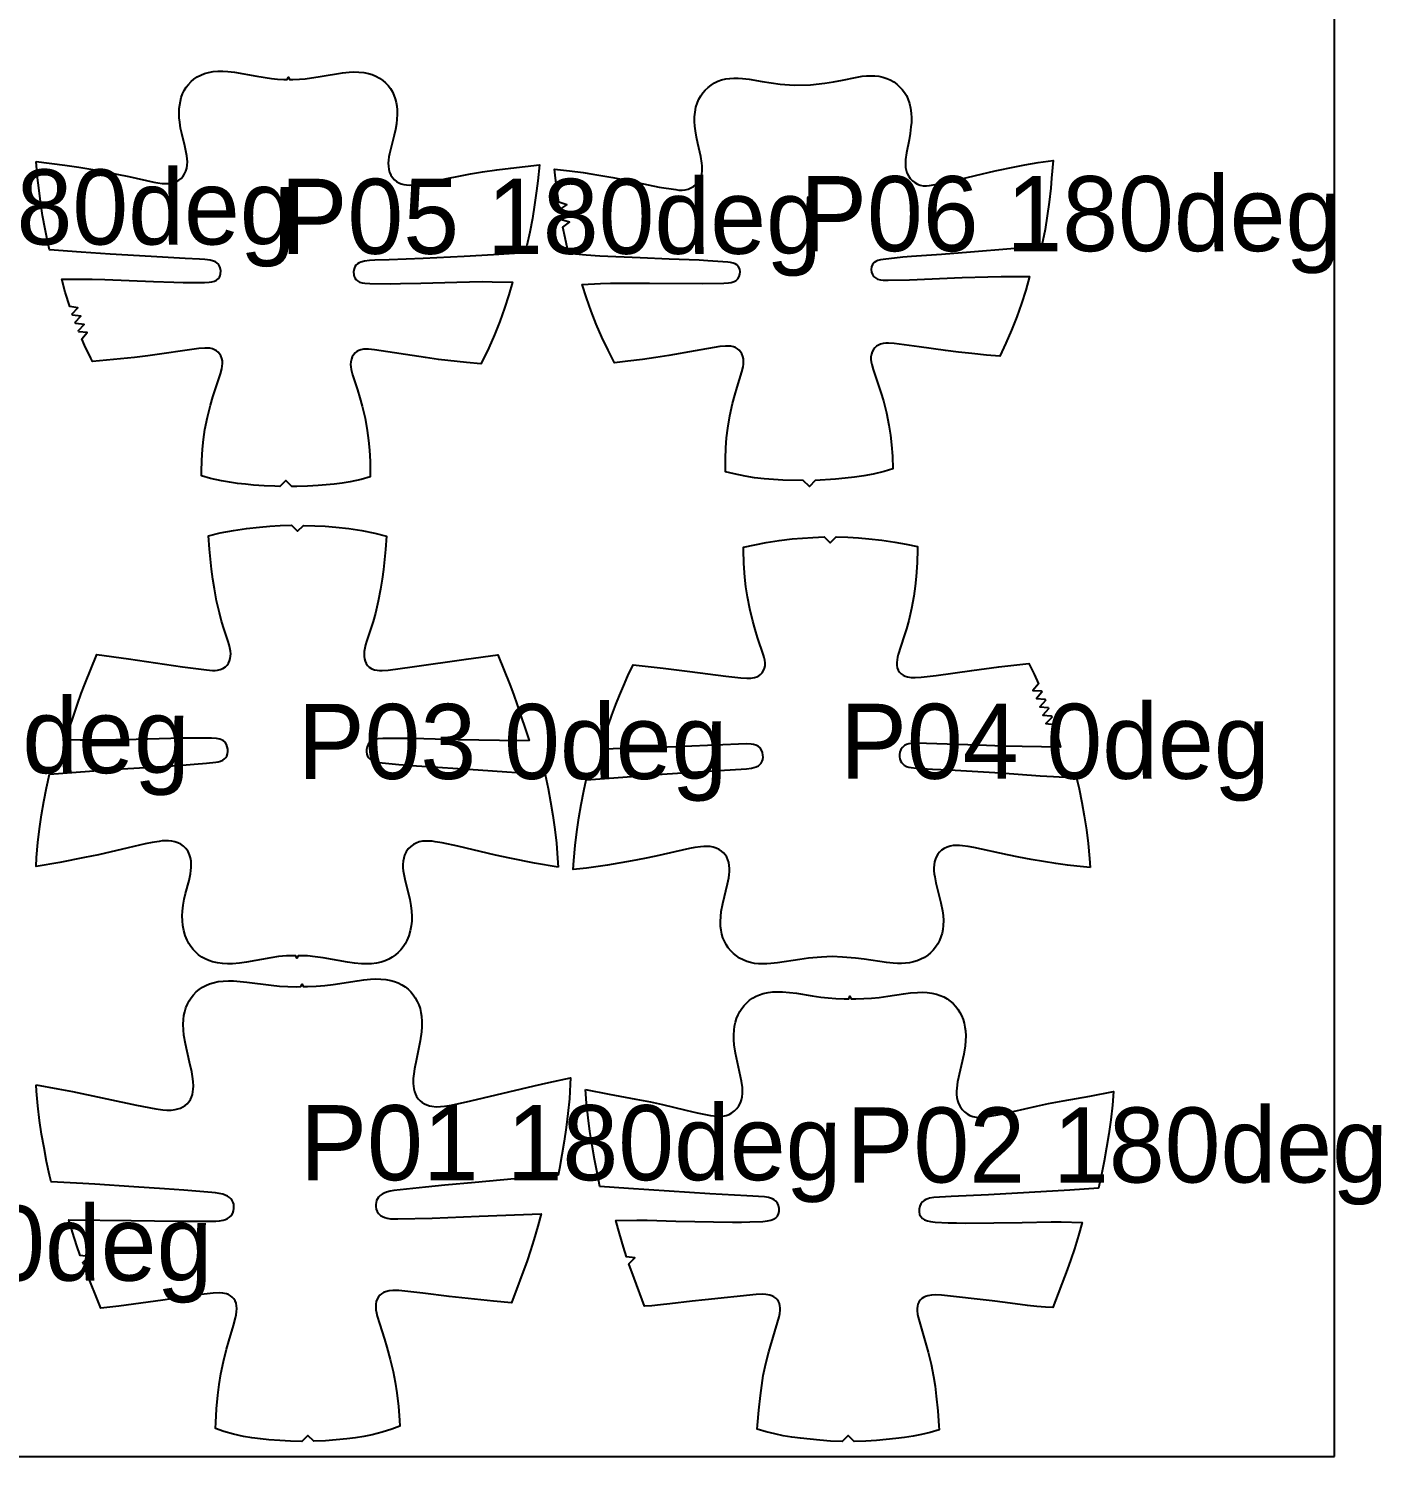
# Model space of a CAD drawing. Header units: millimetres. Extents: x 0 to 2016, y 0 to 4064.
# Drawn here: x 1565 to 2015.6, y 0 to 475.6 of the extents above; entities that cross this region are included whole.
import ezdxf

# ---------------------------------------------------------------- set-up
doc = ezdxf.new("R2010")
doc.units = ezdxf.units.MM
for name, color, linetype in [('ANNOTATION', 3, 'Continuous'), ('LEATHER', 1, 'Continuous'), ('PIECES', 5, 'Continuous')]:
    doc.layers.add(name, color=color, linetype=linetype)

msp = doc.modelspace()

# ---------------------------------------------------------------- linework, layer by layer
at = {"layer": 'LEATHER'}
msp.add_lwpolyline([(0, 0), (2000, 0), (2000, 4000), (0, 4000)], close=True, dxfattribs=at)
at = {"layer": 'PIECES'}
for points in [[(1567.5, 431.34), (1577.04, 430.12), (1581.75, 429.44), (1586.45, 428.68), (1590.43, 427.96), (1594.4, 427.17), (1598.37, 426.34), (1606.69, 424.49), (1608.08, 424.23), (1609.47, 424.05), (1610.87, 423.98), (1611.75, 424.03), (1612.63, 424.15), (1613.47, 424.36), (1614.28, 424.68), (1615.05, 425.11), (1615.81, 425.72), (1616.46, 426.45), (1617, 427.26), (1617.41, 428.16), (1617.7, 429.15), (1617.86, 430.16), (1617.91, 431.19), (1617.86, 432.23), (1617.73, 433.27), (1617.55, 434.3), (1617.05, 436.53), (1616.03, 440.61), (1615.65, 442.49), (1615.37, 444.39), (1615.22, 445.93), (1615.16, 447.48), (1615.21, 449.02), (1615.34, 450.26), (1615.56, 451.49), (1615.87, 452.69), (1616.29, 453.85), (1616.84, 454.99), (1617.5, 456.05), (1618.26, 457.04), (1619.12, 457.95), (1620.08, 458.77), (1621.19, 459.51), (1622.37, 460.14), (1623.6, 460.64), (1624.89, 461.01), (1626.48, 461.31), (1628.1, 461.45), (1629.72, 461.45), (1631.34, 461.35), (1633.59, 461.06), (1641, 459.75), (1645.91, 458.99), (1647.88, 458.75), (1650.08, 458.64), (1651.14, 458.65), (1651.54, 459.44), (1651.94, 458.64), (1653, 458.62), (1655.2, 458.71), (1657.17, 458.92), (1662.1, 459.61), (1669.52, 460.83), (1671.77, 461.09), (1673.39, 461.17), (1675.02, 461.15), (1676.63, 460.99), (1678.22, 460.67), (1679.5, 460.28), (1680.73, 459.77), (1681.9, 459.13), (1683, 458.37), (1683.95, 457.54), (1684.8, 456.62), (1685.55, 455.62), (1686.19, 454.55), (1686.72, 453.41), (1687.13, 452.23), (1687.43, 451.03), (1687.63, 449.8), (1687.74, 448.56), (1687.77, 447.02), (1687.69, 445.47), (1687.53, 443.93), (1687.22, 442.03), (1686.81, 440.16), (1685.75, 436.09), (1685.21, 433.87), (1685.02, 432.84), (1684.88, 431.8), (1684.82, 430.76), (1684.85, 429.73), (1685, 428.72), (1685.28, 427.73), (1685.68, 426.83), (1686.21, 426), (1686.85, 425.27), (1687.6, 424.65), (1688.36, 424.21), (1689.17, 423.88), (1690.01, 423.66), (1690.88, 423.53), (1691.77, 423.47), (1693.17, 423.52), (1694.56, 423.68), (1695.95, 423.92), (1704.29, 425.67), (1708.28, 426.45), (1712.26, 427.19), (1716.25, 427.86), (1720.95, 428.56), (1725.67, 429.17), (1735.22, 430.27), (1734.63, 424.85), (1734.21, 421.52), (1733.56, 416.92), (1732.81, 412.34), (1731.95, 407.82), (1730.96, 403.33), (1730.36, 400.91), (1719.85, 400.24), (1710.14, 399.72), (1696.49, 399.07), (1685.1, 398.61), (1680.33, 398.46), (1678.59, 398.35), (1676.87, 398.14), (1675.65, 397.85), (1675.08, 397.61), (1674.55, 397.28), (1674.07, 396.8), (1673.7, 396.23), (1673.44, 395.6), (1673.27, 394.62), (1673.34, 393.63), (1673.47, 393.07), (1673.68, 392.54), (1673.99, 392.07), (1674.57, 391.56), (1675.26, 391.2), (1676.14, 390.95), (1677.04, 390.81), (1678.64, 390.72), (1685.7, 390.64), (1688.85, 390.66), (1695.64, 390.8), (1707.66, 391.18), (1711.87, 391.28), (1716.07, 391.32), (1719.43, 391.31), (1726.16, 391.15), (1724.97, 386.92), (1723.54, 382.45), (1721.96, 378.04), (1720.19, 373.61), (1718.27, 369.26), (1716.19, 364.97), (1715.63, 363.93), (1710.88, 364.39), (1701.58, 365.43), (1697.19, 366.01), (1680.21, 368.63), (1678.23, 368.82), (1677.38, 368.84), (1676.53, 368.78), (1675.7, 368.61), (1675.01, 368.36), (1674.37, 368.01), (1673.8, 367.56), (1673.31, 367.02), (1672.84, 366.29), (1672.52, 365.49), (1672.34, 364.64), (1672.29, 363.76), (1672.35, 362.89), (1672.49, 362.03), (1672.94, 360.31), (1674.55, 355.32), (1675.38, 352.6), (1676.12, 349.86), (1677.08, 345.8), (1677.83, 341.69), (1678.28, 338.43), (1678.59, 335.15), (1678.79, 331.41), (1678.83, 327.67), (1678.78, 326.25), (1675.77, 325.45), (1672.16, 324.67), (1669.5, 324.24), (1666.82, 323.91), (1664.13, 323.65), (1661.43, 323.44), (1657.87, 323.23), (1654.31, 323.1), (1652.68, 323.08), (1650.7, 325.09), (1648.68, 323.1), (1647.05, 323.14), (1643.49, 323.32), (1639.93, 323.58), (1637.24, 323.82), (1634.56, 324.11), (1631.88, 324.48), (1629.22, 324.95), (1625.62, 325.76), (1622.63, 326.61), (1622.59, 328.03), (1622.68, 331.77), (1622.92, 335.5), (1623.28, 338.78), (1623.76, 342.04), (1624.58, 346.13), (1625.58, 350.18), (1626.36, 352.91), (1627.22, 355.62), (1628.89, 360.59), (1629.36, 362.3), (1629.52, 363.16), (1629.59, 364.03), (1629.55, 364.91), (1629.37, 365.76), (1629.07, 366.57), (1628.61, 367.31), (1628.13, 367.85), (1627.56, 368.3), (1626.93, 368.66), (1626.24, 368.93), (1625.41, 369.11), (1624.57, 369.18), (1623.71, 369.17), (1621.73, 369), (1604.72, 366.59), (1600.32, 366.07), (1591.01, 365.15), (1586.25, 364.75), (1585.71, 365.8), (1583.69, 370.11), (1582.77, 372.26), (1584.58, 374.39), (1581.79, 374.56), (1581.61, 375.02), (1583.49, 377.09), (1580.71, 377.36), (1580.53, 377.82), (1582.45, 379.85), (1579.68, 380.17), (1579.51, 380.65), (1581.47, 382.64), (1578.7, 383.01), (1577.21, 387.86), (1576.07, 392.11), (1582.8, 392.18), (1586.16, 392.15), (1590.36, 392.05), (1606.59, 391.37), (1613.37, 391.14), (1616.51, 391.08), (1623.58, 391.06), (1625.18, 391.14), (1626.08, 391.26), (1626.96, 391.51), (1627.66, 391.85), (1628.25, 392.36), (1628.57, 392.83), (1628.78, 393.35), (1628.92, 393.91), (1629, 394.9), (1628.84, 395.88), (1628.59, 396.52), (1628.23, 397.09), (1627.75, 397.58), (1627.23, 397.91), (1626.66, 398.16), (1625.44, 398.46), (1623.72, 398.7), (1621.99, 398.83), (1617.22, 399.04), (1605.84, 399.64), (1592.2, 400.47), (1582.49, 401.11), (1571.99, 401.91), (1571.42, 404.34), (1570.49, 408.84), (1569.68, 413.37), (1568.99, 417.96), (1568.4, 422.57), (1568.02, 425.9), (1567.5, 431.34)], [(1827.07, 325.11), (1825.11, 323.08), (1823.07, 325.04), (1816.3, 325.24), (1813.14, 325.41), (1809.98, 325.66), (1806.83, 326.01), (1803.7, 326.5), (1800.09, 327.25), (1797.16, 328.01), (1797.11, 332.25), (1797.26, 335.99), (1797.52, 339.28), (1797.92, 342.55), (1798.62, 346.66), (1799.51, 350.74), (1800.21, 353.49), (1801, 356.22), (1802.55, 361.24), (1802.98, 362.95), (1803.11, 363.82), (1803.17, 364.69), (1803.12, 365.56), (1802.95, 366.42), (1802.64, 367.23), (1802.19, 367.98), (1801.69, 368.53), (1801.11, 368.99), (1800.46, 369.35), (1799.76, 369.61), (1798.91, 369.79), (1798.05, 369.86), (1797.17, 369.85), (1795.23, 369.67), (1787, 368.32), (1778.27, 366.74), (1773.89, 366.05), (1769.5, 365.42), (1764.6, 364.78), (1760.23, 364.27), (1758.03, 368.47), (1755.98, 372.77), (1754.08, 377.14), (1752.37, 381.51), (1750.81, 385.93), (1749.42, 390.4), (1755.49, 390.68), (1758.83, 390.78), (1763.31, 390.85), (1771.84, 390.85), (1789.4, 390.75), (1796.55, 390.83), (1798.12, 390.91), (1799.09, 391.04), (1800.02, 391.33), (1800.72, 391.73), (1801.29, 392.28), (1801.71, 392.98), (1801.95, 393.76), (1802.02, 394.6), (1801.89, 395.43), (1801.52, 396.23), (1800.94, 396.88), (1800.37, 397.26), (1799.74, 397.52), (1798.85, 397.73), (1797.94, 397.84), (1791.31, 398.29), (1788.41, 398.42), (1778.42, 398.76), (1768.74, 399.27), (1755.32, 399.84), (1750.73, 400.15), (1744.9, 400.68), (1743.7, 405.88), (1743, 409.41), (1745.23, 411.09), (1742.55, 411.87), (1742.47, 412.36), (1744.72, 414.01), (1742.05, 414.83), (1741.97, 415.32), (1744.26, 416.92), (1741.6, 417.79), (1740.9, 422.89), (1740.22, 428.79), (1745.15, 428.28), (1749.71, 427.67), (1753.01, 427.14), (1759.59, 425.96), (1766.21, 424.7), (1775.06, 422.82), (1780.59, 421.97), (1781.65, 421.84), (1782.7, 421.8), (1783.75, 421.89), (1784.71, 422.14), (1785.61, 422.53), (1786.46, 423.05), (1787.22, 423.68), (1787.96, 424.49), (1788.57, 425.39), (1789.02, 426.39), (1789.25, 427.25), (1789.37, 428.13), (1789.4, 429.02), (1789.36, 429.92), (1789.27, 430.82), (1788.89, 433.01), (1787.92, 437.31), (1787.48, 439.45), (1787.13, 441.6), (1786.95, 443.12), (1786.86, 444.65), (1786.87, 446.17), (1787.02, 447.8), (1787.32, 449.39), (1787.81, 450.94), (1788.31, 452.09), (1788.91, 453.17), (1789.62, 454.19), (1790.42, 455.13), (1791.32, 456), (1792.36, 456.8), (1793.46, 457.49), (1794.64, 458.06), (1795.87, 458.51), (1797.22, 458.84), (1798.59, 459.04), (1799.98, 459.13), (1801.38, 459.11), (1802.78, 459.01), (1804.99, 458.74), (1809.4, 457.96), (1812.36, 457.49), (1815.33, 457.12), (1820.07, 456.81), (1825.47, 456.9), (1830.2, 457.38), (1833.16, 457.85), (1836.1, 458.43), (1840.48, 459.36), (1842.68, 459.71), (1844.07, 459.86), (1845.47, 459.92), (1846.86, 459.88), (1848.24, 459.73), (1849.6, 459.45), (1850.85, 459.04), (1852.04, 458.51), (1853.17, 457.86), (1854.23, 457.1), (1855.16, 456.26), (1856, 455.35), (1856.74, 454.36), (1857.39, 453.29), (1857.93, 452.17), (1858.46, 450.63), (1858.82, 449.05), (1859.03, 447.43), (1859.09, 445.91), (1859.05, 444.38), (1858.93, 442.85), (1858.65, 440.69), (1858.29, 438.54), (1857.46, 434.21), (1857.16, 432), (1857.1, 431.1), (1857.09, 430.2), (1857.16, 429.31), (1857.31, 428.44), (1857.57, 427.59), (1858.05, 426.61), (1858.69, 425.72), (1859.46, 424.94), (1860.25, 424.33), (1861.11, 423.84), (1862.03, 423.49), (1863, 423.28), (1864.05, 423.22), (1865.1, 423.3), (1869.42, 424.07), (1871.65, 424.51), (1880.42, 426.7), (1887, 428.18), (1893.53, 429.6), (1896.81, 430.24), (1901.35, 431.01), (1906.25, 431.69), (1905.78, 425.77), (1905.46, 422.43), (1904.94, 417.82), (1904.32, 413.21), (1903.58, 408.67), (1902.56, 403.43), (1896.75, 402.7), (1892.17, 402.23), (1878.78, 401.19), (1869.12, 400.34), (1859.15, 399.66), (1856.27, 399.42), (1849.65, 398.75), (1848.74, 398.6), (1847.86, 398.36), (1847.24, 398.08), (1846.69, 397.68), (1846.13, 397.01), (1845.78, 396.2), (1845.69, 395.36), (1845.79, 394.53), (1846.06, 393.75), (1846.5, 393.07), (1847.09, 392.54), (1847.8, 392.16), (1848.74, 391.91), (1849.71, 391.81), (1851.28, 391.78), (1858.43, 391.95), (1875.98, 392.66), (1884.51, 392.96), (1888.98, 393.05), (1892.32, 393.07), (1898.4, 393), (1897.16, 388.49), (1895.76, 384.01), (1894.21, 379.59), (1892.46, 375.15), (1890.56, 370.79), (1888.52, 366.5), (1884.12, 366.86), (1879.2, 367.33), (1874.79, 367.81), (1870.39, 368.35), (1861.61, 369.62), (1853.35, 370.68), (1851.39, 370.8), (1850.52, 370.78), (1849.66, 370.68), (1848.82, 370.47), (1848.13, 370.18), (1847.49, 369.8), (1846.92, 369.32), (1846.44, 368.75), (1846.02, 367.99), (1845.74, 367.17), (1845.6, 366.3), (1845.58, 365.43), (1845.67, 364.56), (1845.84, 363.7), (1846.32, 362), (1848.04, 357.04), (1848.93, 354.34), (1849.73, 351.62), (1850.76, 347.57), (1851.6, 343.49), (1852.11, 340.23), (1852.49, 336.96), (1852.76, 333.23), (1852.87, 328.99), (1849.97, 328.12), (1846.38, 327.24), (1843.27, 326.65), (1840.14, 326.18), (1836.99, 325.83), (1833.83, 325.55), (1827.07, 325.11)], [(1741.4, 196.27), (1733.48, 197.67), (1725.29, 199.27), (1720.56, 200.28), (1707.95, 203.24), (1702.78, 204.36), (1700.45, 204.76), (1699.39, 204.9), (1698.32, 204.98), (1697.25, 204.99), (1696.19, 204.89), (1695.15, 204.67), (1694.15, 204.32), (1693.21, 203.83), (1692.35, 203.21), (1691.49, 202.36), (1690.8, 201.38), (1690.27, 200.29), (1689.95, 199.28), (1689.77, 198.23), (1689.69, 197.17), (1689.71, 196.1), (1689.81, 195.03), (1689.97, 193.96), (1690.43, 191.76), (1691.55, 187.41), (1691.99, 185.48), (1692.34, 183.54), (1692.56, 181.58), (1692.65, 179.96), (1692.62, 178.33), (1692.47, 176.72), (1692.16, 175.07), (1691.68, 173.46), (1691.04, 171.9), (1690.45, 170.79), (1689.77, 169.74), (1689, 168.76), (1688.14, 167.85), (1687.19, 167.03), (1686.11, 166.27), (1684.96, 165.63), (1683.76, 165.09), (1682.5, 164.68), (1680.88, 164.31), (1679.23, 164.11), (1677.56, 164.04), (1675.9, 164.09), (1673.56, 164.31), (1671.24, 164.65), (1663.16, 166.1), (1660.52, 166.47), (1657.87, 166.71), (1655.59, 166.77), (1654.81, 166.75), (1654.41, 165.95), (1654.01, 166.75), (1653.24, 166.77), (1650.96, 166.72), (1648.31, 166.49), (1645.66, 166.12), (1637.58, 164.69), (1635.26, 164.36), (1632.93, 164.14), (1631.26, 164.1), (1629.59, 164.17), (1627.94, 164.38), (1626.32, 164.75), (1625.07, 165.17), (1623.86, 165.7), (1622.71, 166.35), (1621.63, 167.12), (1620.69, 167.94), (1619.83, 168.85), (1619.06, 169.83), (1618.38, 170.88), (1617.8, 171.99), (1617.16, 173.55), (1616.69, 175.16), (1616.39, 176.82), (1616.23, 178.43), (1616.21, 180.05), (1616.3, 181.67), (1616.54, 183.63), (1616.88, 185.58), (1617.33, 187.5), (1618.46, 191.85), (1618.92, 194.05), (1619.09, 195.12), (1619.19, 196.19), (1619.21, 197.26), (1619.14, 198.32), (1618.96, 199.37), (1618.64, 200.38), (1618.12, 201.47), (1617.42, 202.45), (1616.57, 203.31), (1615.71, 203.93), (1614.78, 204.42), (1613.78, 204.77), (1612.74, 205), (1611.67, 205.1), (1610.61, 205.09), (1609.54, 205.01), (1608.47, 204.87), (1606.14, 204.48), (1603.82, 204.01), (1598.13, 202.73), (1588.35, 200.44), (1583.62, 199.45), (1575.42, 197.87), (1567.5, 196.49), (1567.68, 199.5), (1568.11, 204.46), (1568.64, 209.08), (1569.29, 213.67), (1570.05, 218.21), (1570.93, 222.73), (1571.94, 227.31), (1594.17, 228.88), (1607.82, 229.7), (1614.76, 230.15), (1624.28, 230.93), (1627.34, 231.23), (1628.17, 231.38), (1628.98, 231.61), (1629.73, 231.96), (1630.25, 232.33), (1630.7, 232.78), (1631.05, 233.31), (1631.31, 234.03), (1631.41, 234.78), (1631.38, 235.56), (1631.21, 236.4), (1630.9, 237.19), (1630.44, 237.9), (1629.82, 238.47), (1629.31, 238.74), (1628.77, 238.93), (1627.63, 239.12), (1625.96, 239.22), (1615.54, 239.2), (1612.38, 239.16), (1600.87, 238.86), (1587.15, 238.6), (1582.15, 238.59), (1577.31, 238.65), (1581.3, 250.59), (1582.54, 254.13), (1583.74, 257.27), (1587.78, 267.17), (1598.29, 265.7), (1616.26, 263.07), (1624.23, 261.97), (1626.26, 261.83), (1627.12, 261.84), (1627.96, 261.91), (1628.8, 262.09), (1629.73, 262.44), (1630.56, 262.97), (1631.16, 263.56), (1631.63, 264.24), (1631.98, 265), (1632.2, 265.78), (1632.31, 266.57), (1632.33, 267.37), (1632.27, 268.18), (1632.08, 269.29), (1631.81, 270.39), (1631.48, 271.47), (1630.15, 275.49), (1629.31, 278.21), (1628.57, 280.96), (1627.65, 284.96), (1626.9, 289), (1626.4, 292.26), (1625.96, 295.54), (1625.59, 298.85), (1625.27, 302.18), (1624.96, 306.66), (1628.84, 307.6), (1633.23, 308.45), (1637.55, 309.09), (1641.89, 309.56), (1645.36, 309.84), (1648.85, 310.04), (1652.6, 310.15), (1654.59, 308.15), (1656.6, 310.14), (1660.34, 310.02), (1663.83, 309.82), (1667.31, 309.53), (1671.64, 309.04), (1675.96, 308.4), (1680.34, 307.53), (1684.22, 306.58), (1683.9, 302.1), (1683.58, 298.78), (1683.19, 295.46), (1682.75, 292.19), (1682.24, 288.93), (1681.48, 284.89), (1680.55, 280.89), (1679.8, 278.15), (1678.95, 275.43), (1677.61, 271.41), (1677.28, 270.33), (1677.01, 269.23), (1676.82, 268.12), (1676.76, 267.32), (1676.77, 266.51), (1676.88, 265.72), (1677.1, 264.95), (1677.44, 264.18), (1677.92, 263.5), (1678.51, 262.91), (1679.34, 262.38), (1680.27, 262.02), (1681.11, 261.85), (1681.95, 261.77), (1682.81, 261.75), (1684.84, 261.89), (1692.81, 262.98), (1710.79, 265.56), (1721.3, 267), (1725.31, 257.09), (1726.51, 253.95), (1727.74, 250.4), (1731.7, 238.45), (1726.86, 238.41), (1721.86, 238.43), (1708.14, 238.72), (1696.63, 239.06), (1693.47, 239.1), (1683.05, 239.15), (1681.38, 239.06), (1680.24, 238.86), (1679.7, 238.68), (1679.19, 238.41), (1678.57, 237.84), (1678.1, 237.13), (1677.79, 236.34), (1677.62, 235.5), (1677.59, 234.73), (1677.69, 233.97), (1677.95, 233.25), (1678.3, 232.72), (1678.74, 232.27), (1679.26, 231.9), (1680.02, 231.55), (1680.82, 231.31), (1681.65, 231.16), (1688.33, 230.52), (1694.23, 230.05), (1701.17, 229.58), (1714.81, 228.73), (1737.04, 227.1), (1738.04, 222.51), (1738.91, 218), (1739.66, 213.46), (1740.3, 208.86), (1740.82, 204.24), (1741.23, 199.28), (1741.4, 196.27)], [(1918.64, 196.13), (1914.21, 196.6), (1911.11, 196.98), (1907.15, 197.54), (1899.01, 198.85), (1894.82, 199.61), (1891.04, 200.36), (1879.85, 202.84), (1878, 203.18), (1876.14, 203.44), (1875.08, 203.52), (1874.02, 203.53), (1872.97, 203.46), (1871.93, 203.27), (1870.93, 202.95), (1869.99, 202.5), (1869.12, 201.9), (1868.47, 201.29), (1867.9, 200.6), (1867.44, 199.85), (1867.07, 199.03), (1866.78, 198.06), (1866.61, 197.07), (1866.55, 196.07), (1866.57, 195.05), (1866.67, 194.03), (1866.83, 193.02), (1867.23, 191.03), (1868.88, 184.45), (1869.39, 181.79), (1869.61, 180.16), (1869.71, 178.51), (1869.68, 176.86), (1869.53, 175.57), (1869.28, 174.31), (1868.91, 173.07), (1868.43, 171.87), (1867.84, 170.74), (1867.15, 169.68), (1866.36, 168.69), (1865.48, 167.79), (1864.5, 166.98), (1863.41, 166.24), (1862.25, 165.62), (1861.04, 165.12), (1859.78, 164.73), (1858.45, 164.45), (1857.11, 164.29), (1855.75, 164.22), (1854.39, 164.23), (1853.03, 164.31), (1850.77, 164.54), (1843.36, 165.67), (1840.45, 166.02), (1836.16, 166.36), (1832.63, 166.52), (1829.11, 166.33), (1824.82, 165.96), (1821.91, 165.58), (1814.52, 164.4), (1812.25, 164.15), (1810.89, 164.06), (1809.53, 164.04), (1808.18, 164.1), (1806.83, 164.25), (1805.5, 164.52), (1804.24, 164.9), (1803.02, 165.39), (1801.85, 166), (1800.76, 166.73), (1799.78, 167.54), (1798.89, 168.43), (1798.09, 169.41), (1797.39, 170.47), (1796.8, 171.59), (1796.31, 172.79), (1795.93, 174.02), (1795.66, 175.29), (1795.51, 176.57), (1795.46, 178.22), (1795.56, 179.87), (1795.76, 181.51), (1796.25, 184.17), (1797.85, 190.76), (1798.24, 192.75), (1798.38, 193.77), (1798.47, 194.79), (1798.49, 195.8), (1798.42, 196.81), (1798.25, 197.8), (1797.95, 198.76), (1797.57, 199.58), (1797.1, 200.33), (1796.53, 201.02), (1795.87, 201.62), (1795, 202.21), (1794.06, 202.66), (1793.05, 202.97), (1792.01, 203.15), (1790.96, 203.21), (1789.9, 203.19), (1788.84, 203.1), (1786.98, 202.83), (1785.13, 202.48), (1773.96, 199.91), (1770.19, 199.12), (1766.01, 198.34), (1757.88, 196.97), (1753.92, 196.38), (1750.83, 195.97), (1746.4, 195.46), (1746.59, 198.51), (1747.04, 203.47), (1747.58, 208.08), (1748.25, 212.68), (1749.03, 217.21), (1749.93, 221.72), (1750.76, 225.42), (1758.42, 225.89), (1762.9, 226.21), (1776.1, 227.24), (1793.03, 228.36), (1798.66, 228.69), (1804.1, 229.08), (1805.79, 229.27), (1806.6, 229.43), (1807.38, 229.68), (1808.1, 230.06), (1808.61, 230.48), (1809.03, 230.97), (1809.35, 231.54), (1809.56, 232.2), (1809.65, 232.89), (1809.63, 233.59), (1809.48, 234.46), (1809.16, 235.28), (1808.66, 236), (1808, 236.58), (1807.27, 236.94), (1806.49, 237.16), (1805.67, 237.27), (1804.04, 237.33), (1783.42, 236.52), (1775.1, 236.13), (1755.94, 235.62), (1756.92, 239.44), (1758.07, 243.33), (1759.28, 246.89), (1760.59, 250.42), (1761.82, 253.52), (1763.12, 256.6), (1764.64, 260.03), (1766.35, 263.67), (1776.35, 262.58), (1785.28, 261.46), (1797.21, 259.86), (1802.25, 259.31), (1804.28, 259.22), (1805.56, 259.27), (1806.81, 259.48), (1807.54, 259.72), (1808.22, 260.05), (1808.84, 260.48), (1809.37, 261.02), (1809.84, 261.74), (1810.15, 262.55), (1810.31, 263.4), (1810.33, 264.3), (1810.23, 265.19), (1810.03, 266.07), (1809.78, 266.94), (1807.84, 272.79), (1807, 275.5), (1806.22, 278.23), (1805.23, 282.28), (1804.44, 286.38), (1803.97, 289.64), (1803.62, 292.92), (1803.29, 297.44), (1803.13, 301.98), (1803.14, 302.88), (1806.9, 303.7), (1810.66, 304.4), (1814.97, 305.07), (1819.3, 305.6), (1822.78, 305.92), (1826.26, 306.15), (1830.04, 306.3), (1832.05, 304.31), (1834.04, 306.32), (1837.93, 306.19), (1841.41, 305.99), (1844.89, 305.7), (1849.23, 305.2), (1853.54, 304.57), (1857.3, 303.89), (1861.07, 303.11), (1861.08, 302.2), (1860.96, 297.67), (1860.67, 293.14), (1860.34, 289.86), (1859.9, 286.6), (1859.14, 282.49), (1858.18, 278.43), (1857.43, 275.69), (1856.6, 272.97), (1854.71, 267.11), (1854.46, 266.24), (1854.28, 265.36), (1854.18, 264.47), (1854.21, 263.57), (1854.37, 262.72), (1854.69, 261.92), (1855.16, 261.19), (1855.7, 260.66), (1856.32, 260.24), (1857.01, 259.91), (1857.74, 259.68), (1858.99, 259.48), (1860.27, 259.44), (1862.3, 259.54), (1867.33, 260.13), (1879.25, 261.82), (1888.17, 263.02), (1898.17, 264.18), (1899.91, 260.55), (1901.37, 257.31), (1899.57, 255.17), (1902.36, 255.01), (1902.56, 254.55), (1900.73, 252.44), (1903.51, 252.24), (1903.7, 251.78), (1901.83, 249.71), (1904.61, 249.45), (1904.79, 248.98), (1902.87, 246.94), (1905.65, 246.64), (1905.81, 246.16), (1903.86, 244.17), (1906.63, 243.8), (1907.78, 240.02), (1908.79, 236.21), (1889.63, 236.57), (1881.3, 236.9), (1860.68, 237.55), (1859.04, 237.48), (1858.23, 237.36), (1857.45, 237.13), (1856.73, 236.77), (1856.07, 236.19), (1855.57, 235.46), (1855.26, 234.64), (1855.11, 233.76), (1855.1, 233.06), (1855.2, 232.38), (1855.42, 231.72), (1855.74, 231.15), (1856.17, 230.66), (1856.68, 230.25), (1857.4, 229.87), (1858.18, 229.63), (1858.99, 229.47), (1860.69, 229.3), (1866.12, 228.95), (1871.75, 228.66), (1888.7, 227.67), (1901.91, 226.75), (1906.39, 226.47), (1914.05, 226.05), (1914.91, 222.36), (1915.84, 217.85), (1916.65, 213.33), (1917.36, 208.74), (1917.94, 204.13), (1918.43, 199.18), (1918.64, 196.13)], [(1567.5, 123.76), (1574.76, 122.46), (1579.65, 121.51), (1600.93, 117.05), (1607.38, 115.77), (1609.68, 115.44), (1611.08, 115.34), (1612.49, 115.36), (1613.88, 115.54), (1614.75, 115.75), (1615.59, 116.06), (1616.39, 116.44), (1617.13, 116.92), (1617.81, 117.48), (1618.4, 118.14), (1618.9, 118.9), (1619.29, 119.71), (1619.57, 120.57), (1619.77, 121.46), (1619.88, 122.37), (1619.92, 123.29), (1619.85, 124.92), (1619.65, 126.53), (1619.35, 128.13), (1618.66, 131.32), (1617.26, 137.42), (1616.75, 140.38), (1616.57, 142.11), (1616.5, 143.84), (1616.57, 145.58), (1616.75, 146.87), (1617.02, 148.15), (1617.41, 149.39), (1617.9, 150.6), (1618.48, 151.73), (1619.17, 152.8), (1619.95, 153.79), (1620.83, 154.71), (1621.8, 155.53), (1622.89, 156.27), (1624.05, 156.89), (1625.27, 157.4), (1626.53, 157.8), (1628.18, 158.15), (1629.86, 158.34), (1631.55, 158.4), (1633.25, 158.37), (1635.47, 158.21), (1637.68, 157.97), (1645.77, 156.97), (1648.56, 156.7), (1651.36, 156.52), (1654.34, 156.46), (1655.7, 156.49), (1656.09, 157.3), (1656.5, 156.5), (1657.87, 156.51), (1660.84, 156.64), (1663.64, 156.89), (1666.42, 157.23), (1674.48, 158.45), (1676.69, 158.74), (1678.9, 158.96), (1680.6, 159.04), (1682.29, 159.02), (1683.97, 158.87), (1685.64, 158.56), (1686.91, 158.2), (1688.13, 157.72), (1689.31, 157.12), (1690.42, 156.41), (1691.41, 155.62), (1692.31, 154.73), (1693.12, 153.76), (1693.83, 152.71), (1694.45, 151.59), (1694.97, 150.4), (1695.39, 149.16), (1695.7, 147.89), (1695.9, 146.6), (1696.02, 144.87), (1696, 143.13), (1695.86, 141.4), (1695.42, 138.43), (1694.19, 132.29), (1693.57, 129.09), (1693.32, 127.48), (1693.16, 125.86), (1693.13, 124.24), (1693.2, 123.32), (1693.33, 122.41), (1693.55, 121.53), (1693.86, 120.68), (1694.27, 119.87), (1694.79, 119.13), (1695.4, 118.49), (1696.08, 117.94), (1696.84, 117.48), (1697.65, 117.12), (1698.5, 116.84), (1699.37, 116.64), (1700.77, 116.5), (1702.17, 116.51), (1703.57, 116.65), (1705.86, 117.04), (1712.28, 118.49), (1733.44, 123.5), (1738.3, 124.57), (1745.52, 126.06), (1745.45, 124), (1745.14, 119.11), (1744.68, 114.22), (1744.09, 109.6), (1743.4, 105), (1742.65, 100.46), (1741.83, 95.93), (1741.37, 93.66), (1730.83, 92.87), (1726.84, 92.52), (1713.82, 91.24), (1703.61, 90.37), (1697.17, 89.73), (1686.72, 88.56), (1685.48, 88.34), (1684.27, 88.01), (1683.5, 87.72), (1682.77, 87.34), (1682.1, 86.87), (1681.62, 86.39), (1681.23, 85.85), (1680.93, 85.24), (1680.74, 84.6), (1680.66, 83.93), (1680.67, 83.25), (1680.82, 82.41), (1681.13, 81.62), (1681.6, 80.89), (1682.23, 80.3), (1682.91, 79.88), (1683.64, 79.58), (1684.41, 79.38), (1685.59, 79.2), (1686.79, 79.12), (1687.99, 79.12), (1699.49, 79.42), (1715.05, 80.05), (1735.74, 80.8), (1734.64, 76.67), (1733.31, 72.13), (1732.22, 68.63), (1731.04, 65.16), (1725.92, 51.15), (1719.9, 51.68), (1705.13, 53.32), (1696.36, 54.43), (1693.34, 54.77), (1688.31, 55.23), (1686.32, 55.26), (1685.09, 55.14), (1683.89, 54.85), (1683.21, 54.56), (1682.58, 54.18), (1682.01, 53.72), (1681.53, 53.16), (1681.1, 52.41), (1680.82, 51.6), (1680.67, 50.75), (1680.63, 49.87), (1680.7, 48.82), (1680.87, 47.78), (1681.11, 46.75), (1681.86, 44.24), (1683.57, 39.08), (1684.38, 36.39), (1685.49, 32.34), (1686.44, 28.26), (1687.1, 24.71), (1687.64, 21.14), (1688.19, 16.61), (1688.58, 12.07), (1688.69, 10.08), (1686.02, 9.08), (1682.79, 8.06), (1679.51, 7.23), (1676.7, 6.68), (1673.86, 6.23), (1671.01, 5.87), (1667.46, 5.51), (1663.9, 5.23), (1660.06, 5.05), (1658.04, 7.03), (1656.06, 5), (1652.22, 5.08), (1648.65, 5.26), (1645.09, 5.54), (1642.24, 5.82), (1639.39, 6.19), (1636.56, 6.68), (1633.26, 7.42), (1630.01, 8.36), (1627.31, 9.28), (1627.36, 11.28), (1627.64, 15.83), (1628.07, 20.37), (1628.52, 23.95), (1629.09, 27.52), (1629.93, 31.63), (1630.94, 35.7), (1631.68, 38.41), (1633.25, 43.61), (1633.94, 46.14), (1634.16, 47.17), (1634.3, 48.22), (1634.34, 49.27), (1634.28, 50.15), (1634.11, 51), (1633.8, 51.8), (1633.35, 52.54), (1632.86, 53.08), (1632.28, 53.53), (1631.64, 53.9), (1630.95, 54.17), (1629.75, 54.43), (1628.52, 54.51), (1626.52, 54.43), (1621.51, 53.84), (1618.49, 53.43), (1609.76, 52.09), (1595.04, 50.06), (1589.03, 49.38), (1584.11, 61.81), (1586, 63.87), (1583.22, 64.15), (1583.05, 64.62), (1584.97, 66.65), (1582.19, 66.97), (1581.1, 70.16), (1579.66, 74.67), (1578.45, 78.77), (1599.15, 78.55), (1614.73, 78.33), (1626.23, 78.32), (1627.43, 78.36), (1628.62, 78.46), (1629.8, 78.67), (1630.56, 78.9), (1631.29, 79.21), (1631.95, 79.65), (1632.56, 80.26), (1633.02, 80.99), (1633.31, 81.8), (1633.43, 82.64), (1633.43, 83.32), (1633.33, 83.98), (1633.13, 84.63), (1632.81, 85.22), (1632.4, 85.76), (1631.91, 86.22), (1631.23, 86.68), (1630.49, 87.03), (1629.72, 87.31), (1628.49, 87.6), (1627.25, 87.79), (1626, 87.92), (1616.77, 88.69), (1610.32, 89.17), (1600.09, 89.77), (1587.04, 90.71), (1583.04, 90.96), (1572.49, 91.48), (1571.97, 93.74), (1571.03, 98.24), (1570.16, 102.76), (1569.35, 107.34), (1568.65, 111.95), (1568.06, 116.82), (1567.62, 121.7), (1567.5, 123.76)], [(1750.52, 122.22), (1758.44, 120.63), (1767.26, 119.03), (1772.13, 118.1), (1776.13, 117.21), (1783.94, 115.32), (1787.76, 114.44), (1792.19, 113.57), (1794.23, 113.29), (1795.24, 113.25), (1796.26, 113.32), (1797.32, 113.55), (1798.32, 113.93), (1799.26, 114.45), (1800.12, 115.1), (1800.92, 115.91), (1801.59, 116.83), (1802.12, 117.84), (1802.47, 118.82), (1802.69, 119.83), (1802.81, 120.86), (1802.84, 121.9), (1802.79, 122.94), (1802.51, 125.04), (1800.51, 134.28), (1800.08, 137.12), (1799.94, 138.76), (1799.91, 140.39), (1800.01, 142.02), (1800.19, 143.33), (1800.47, 144.62), (1800.86, 145.89), (1801.36, 147.11), (1801.93, 148.21), (1802.59, 149.26), (1803.35, 150.23), (1804.2, 151.13), (1805.13, 151.94), (1806.19, 152.67), (1807.32, 153.3), (1808.51, 153.81), (1809.74, 154.2), (1811.31, 154.54), (1812.9, 154.74), (1814.51, 154.8), (1816.12, 154.76), (1818.46, 154.57), (1820.8, 154.26), (1825.99, 153.41), (1828.87, 152.99), (1831.38, 152.72), (1833.89, 152.55), (1836.65, 152.46), (1838.19, 152.46), (1838.59, 153.26), (1838.99, 152.46), (1840.52, 152.44), (1843.28, 152.51), (1845.8, 152.67), (1848.31, 152.91), (1851.19, 153.31), (1856.39, 154.12), (1858.73, 154.41), (1861.07, 154.58), (1862.68, 154.61), (1864.29, 154.53), (1865.88, 154.33), (1867.44, 153.98), (1868.67, 153.57), (1869.86, 153.05), (1870.98, 152.42), (1872.03, 151.67), (1872.97, 150.86), (1873.81, 149.95), (1874.56, 148.97), (1875.21, 147.92), (1875.77, 146.82), (1876.26, 145.59), (1876.64, 144.32), (1876.91, 143.03), (1877.08, 141.72), (1877.16, 140.08), (1877.12, 138.45), (1876.97, 136.82), (1876.52, 133.98), (1874.44, 124.76), (1874.15, 122.66), (1874.09, 121.62), (1874.11, 120.58), (1874.22, 119.55), (1874.44, 118.54), (1874.78, 117.56), (1875.3, 116.54), (1875.96, 115.61), (1876.75, 114.79), (1877.61, 114.14), (1878.55, 113.61), (1879.55, 113.23), (1880.6, 112.99), (1881.62, 112.91), (1882.64, 112.94), (1884.68, 113.21), (1889.11, 114.04), (1892.94, 114.89), (1900.76, 116.72), (1904.77, 117.58), (1909.64, 118.47), (1918.48, 120), (1926.41, 121.52), (1926.05, 116.99), (1925.5, 112.11), (1924.84, 107.5), (1924.07, 102.91), (1923.25, 98.39), (1922.35, 93.87), (1921.35, 89.32), (1911.86, 88.67), (1884.73, 87.13), (1872.36, 86.58), (1866.55, 86.21), (1865.15, 86), (1864.5, 85.83), (1863.88, 85.59), (1863.29, 85.27), (1862.77, 84.86), (1862.22, 84.17), (1861.83, 83.36), (1861.63, 82.41), (1861.64, 81.43), (1861.82, 80.63), (1862.18, 79.89), (1862.74, 79.28), (1863.43, 78.83), (1864.39, 78.46), (1865.4, 78.24), (1867.04, 78.04), (1871.37, 77.83), (1874.05, 77.77), (1877.14, 77.75), (1896, 77.92), (1905.58, 78.12), (1908.92, 78.13), (1915.98, 77.98), (1914.75, 73.63), (1913.36, 69.11), (1912.21, 65.63), (1910.99, 62.17), (1906.16, 49.57), (1903.73, 49.71), (1900.84, 49.95), (1897.74, 50.32), (1890.31, 51.31), (1885.97, 51.85), (1869.07, 53.71), (1867.04, 53.81), (1865.76, 53.76), (1864.5, 53.55), (1863.79, 53.31), (1863.11, 52.99), (1862.5, 52.57), (1861.97, 52.04), (1861.56, 51.42), (1861.26, 50.75), (1861.08, 50.03), (1860.99, 49.29), (1860.99, 48.53), (1861.12, 47.44), (1861.35, 46.36), (1864.63, 34.69), (1865.63, 30.71), (1866.45, 26.68), (1866.95, 23.39), (1867.36, 20.09), (1867.86, 15.15), (1868.23, 10.21), (1868.29, 8.89), (1865.29, 8), (1862.49, 7.3), (1859.66, 6.72), (1856.79, 6.27), (1853.9, 5.93), (1847.44, 5.33), (1843.87, 5.1), (1840.01, 5), (1838.01, 7.01), (1836.01, 5.02), (1832.14, 5.14), (1828.57, 5.4), (1822.12, 6.05), (1819.23, 6.42), (1816.37, 6.89), (1813.54, 7.49), (1810.75, 8.21), (1807.75, 9.13), (1807.83, 10.45), (1808.23, 15.39), (1808.78, 20.32), (1809.21, 23.62), (1809.74, 26.91), (1810.58, 30.92), (1811.62, 34.9), (1814.98, 46.55), (1815.23, 47.62), (1815.36, 48.71), (1815.37, 49.46), (1815.29, 50.21), (1815.11, 50.93), (1814.82, 51.61), (1814.41, 52.23), (1813.89, 52.76), (1813.28, 53.18), (1812.61, 53.52), (1811.89, 53.75), (1810.63, 53.98), (1809.36, 54.04), (1807.33, 53.96), (1790.42, 52.22), (1786.07, 51.72), (1778.63, 50.79), (1775.53, 50.45), (1772.64, 50.22), (1770.21, 50.11), (1766.71, 59.43), (1765, 64.13), (1766.96, 66.13), (1764.19, 66.5), (1763.15, 69.7), (1761.8, 74.23), (1760.61, 78.59), (1767.67, 78.68), (1771.01, 78.65), (1780.59, 78.37), (1799.45, 78.06), (1802.53, 78.05), (1805.21, 78.1), (1809.54, 78.27), (1811.19, 78.45), (1812.2, 78.66), (1813.16, 79.02), (1813.86, 79.47), (1814.42, 80.08), (1814.79, 80.81), (1814.98, 81.62), (1815, 82.59), (1814.8, 83.55), (1814.42, 84.36), (1813.87, 85.05), (1813.35, 85.47), (1812.77, 85.79), (1812.15, 86.03), (1811.5, 86.21), (1810.1, 86.43), (1804.3, 86.85), (1791.93, 87.5), (1764.82, 89.25), (1755.32, 89.97), (1754.37, 94.54), (1753.5, 99.05), (1752.71, 103.59), (1751.98, 108.19), (1751.36, 112.8), (1750.85, 117.68), (1750.52, 122.22)]]:
    msp.add_lwpolyline(points, close=True, dxfattribs=at)

# ---------------------------------------------------------------- texts
at = {"layer": 'ANNOTATION'}
for s, p in [('P04 180deg', (1473.64, 403.68)), ('P05 180deg', (1648.92, 400.58)), ('P06 180deg', (1821.96, 401.47)), ('P02 0deg', (1475.56, 227.6)), ('P03 0deg', (1654.63, 225.66)), ('P04 0deg', (1835.27, 225.71)), ('P01 180deg', (1655.46, 92.01)), ('P02 180deg', (1837.47, 91.24)), ('P09 0deg', (1483.11, 58.55))]:
    msp.add_text(s, height=25, dxfattribs=at).set_placement(p)

doc.saveas('drawing.dxf')
